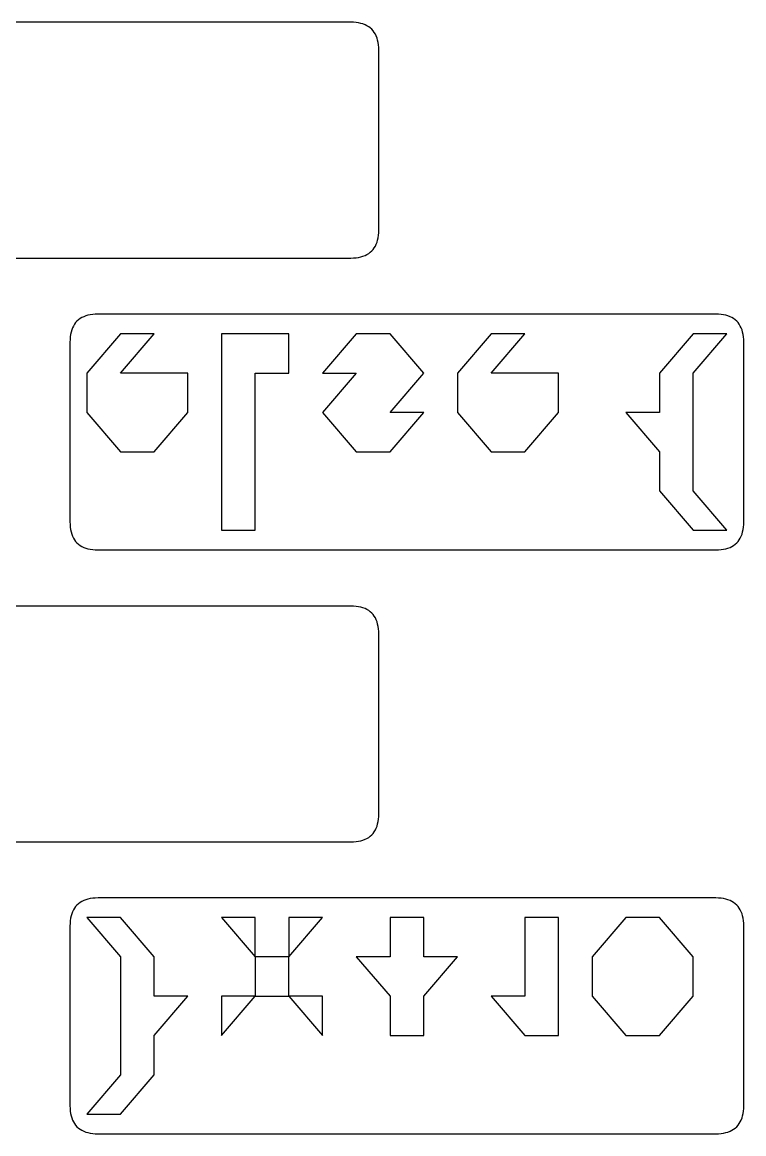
# Model space of a CAD drawing. Header units: metres. Extents: x 10 to 780, y 10 to 780.
# Drawn here: x 651.5 to 780, y 218 to 416 of the extents above; entities that cross this region are included whole.
import ezdxf

# ---------------------------------------------------------------- set-up
doc = ezdxf.new("R2010")
doc.units = ezdxf.units.M

msp = doc.modelspace()

# ---------------------------------------------------------------- linework, layer by layer
for p, q in [((710.0005, 416.0001), (600, 416)), ((710.4879, 415.98758), (710.0005, 416.0001)), ((710.9504, 415.95007), (710.4879, 415.98758)), ((711.3878, 415.88757), (710.9504, 415.95007)), ((711.8003, 415.80008), (711.3878, 415.88757)), ((712.18774, 415.68756), (711.8003, 415.80008)), ((712.55023, 415.55005), (712.18774, 415.68756)), ((712.8877, 415.38754), (712.55023, 415.55005)), ((713.2002, 415.20004), (712.8877, 415.38754)), ((713.4877, 414.98755), (713.2002, 415.20004)), ((713.7501, 414.75003), (713.4877, 414.98755)), ((713.9876, 414.48752), (713.7501, 414.75003)), ((714.2001, 414.2), (713.9876, 414.48752)), ((714.3876, 413.8875), (714.2001, 414.2)), ((714.55005, 413.55002), (714.3876, 413.8875)), ((714.68756, 413.1875), (714.55005, 413.55002)), ((714.80005, 412.8), (714.68756, 413.1875)), ((714.8875, 412.38748), (714.80005, 412.8)), ((714.95, 411.94998), (714.8875, 412.38748)), ((714.9875, 411.4875), (714.95, 411.94998)), ((715, 411), (714.9875, 411.4875)), ((714.99994, 379.00015), (715, 411)), ((714.94995, 378.0501), (714.9874, 378.51263)), ((714.9874, 378.51263), (714.99994, 379.00015)), ((714.3875, 376.11258), (714.55, 376.45007)), ((714.55, 376.45007), (714.6875, 376.8126)), ((714.6875, 376.8126), (714.8, 377.2001)), ((714.8, 377.2001), (714.88745, 377.6126)), ((714.88745, 377.6126), (714.94995, 378.0501)), ((711.8, 374.2), (712.1875, 374.31253)), ((712.1875, 374.31253), (712.55, 374.45004)), ((712.55, 374.45004), (712.8875, 374.61255)), ((712.8875, 374.61255), (713.2, 374.80005)), ((713.2, 374.80005), (713.4875, 375.01254)), ((713.4875, 375.01254), (713.75, 375.25006)), ((713.75, 375.25006), (713.9875, 375.51257)), ((713.9875, 375.51257), (714.2, 375.80008)), ((714.2, 375.80008), (714.3875, 376.11258)), ((600.0002, 374), (710, 374)), ((710, 374), (710.4875, 374.0125)), ((710.4875, 374.0125), (710.95, 374.05002)), ((710.95, 374.05002), (711.3875, 374.11252)), ((711.3875, 374.11252), (711.8, 374.2)), ((661.0127, 362.4876), (660.80023, 362.20013)), ((661.0127, 362.4876), (660.80023, 362.20013)), ((661.2502, 362.7501), (661.0127, 362.4876)), ((661.2502, 362.7501), (661.0127, 362.4876)), ((661.51263, 362.98758), (661.2502, 362.7501)), ((661.51263, 362.98758), (661.2502, 362.7501)), ((661.8001, 363.20007), (661.51263, 362.98758)), ((661.8001, 363.20007), (661.51263, 362.98758)), ((662.1126, 363.38757), (661.8001, 363.20007)), ((662.1126, 363.38757), (661.8001, 363.20007)), ((662.4501, 363.55005), (662.1126, 363.38757)), ((662.4501, 363.55005), (662.1126, 363.38757)), ((662.81256, 363.68753), (662.4501, 363.55005)), ((662.81256, 363.68753), (662.4501, 363.55005)), ((663.2001, 363.80002), (662.81256, 363.68753)), ((663.2001, 363.80002), (662.81256, 363.68753)), ((663.61255, 363.8875), (663.2001, 363.80002)), ((663.61255, 363.8875), (663.2001, 363.80002)), ((664.05005, 363.95), (663.61255, 363.8875)), ((664.05005, 363.95), (663.61255, 363.8875)), ((664.5125, 363.98752), (664.05005, 363.95)), ((664.5125, 363.98752), (664.05005, 363.95)), ((665, 364), (664.5125, 363.98752)), ((665, 364), (664.5125, 363.98752)), ((775, 364.00015), (665, 364)), ((775, 364.00015), (665, 364)), ((775.4875, 363.98764), (775, 364.00015)), ((775.4875, 363.98764), (775, 364.00015)), ((775.95, 363.95013), (775.4875, 363.98764)), ((775.95, 363.95013), (775.4875, 363.98764)), ((776.3875, 363.88763), (775.95, 363.95013)), ((776.3875, 363.88763), (775.95, 363.95013)), ((776.8, 363.8001), (776.3875, 363.88763)), ((776.8, 363.8001), (776.3875, 363.88763)), ((777.1875, 363.6876), (776.8, 363.8001)), ((777.1875, 363.6876), (776.8, 363.8001)), ((777.55, 363.55008), (777.1875, 363.6876)), ((777.55, 363.55008), (777.1875, 363.6876)), ((777.8875, 363.38757), (777.55, 363.55008)), ((777.8875, 363.38757), (777.55, 363.55008)), ((778.2, 363.20007), (777.8875, 363.38757)), ((778.2, 363.20007), (777.8875, 363.38757)), ((778.4875, 362.98758), (778.2, 363.20007)), ((778.4875, 362.98758), (778.2, 363.20007)), ((778.75, 362.75006), (778.4875, 362.98758)), ((778.75, 362.75006), (778.4875, 362.98758)), ((778.9875, 362.48755), (778.75, 362.75006)), ((778.9875, 362.48755), (778.75, 362.75006)), ((779.2, 362.20004), (778.9875, 362.48755)), ((779.2, 362.20004), (778.9875, 362.48755)), ((660.113, 360.3877), (660.05054, 359.95023)), ((660.113, 360.3877), (660.05054, 359.95023)), ((660.20044, 360.80017), (660.113, 360.3877)), ((660.20044, 360.80017), (660.113, 360.3877)), ((660.31287, 361.18765), (660.20044, 360.80017)), ((660.31287, 361.18765), (660.20044, 360.80017)), ((660.4503, 361.55014), (660.31287, 361.18765)), ((660.4503, 361.55014), (660.31287, 361.18765)), ((660.6128, 361.88763), (660.4503, 361.55014)), ((660.6128, 361.88763), (660.4503, 361.55014)), ((660.80023, 362.20013), (660.6128, 361.88763)), ((660.80023, 362.20013), (660.6128, 361.88763)), ((669, 360.5), (663, 353.5)), ((669, 353.5), (675, 360.5)), ((675, 360.5), (669, 360.5)), ((699, 360.5), (687, 360.5)), ((687, 360.5), (687, 325.5)), ((699, 353.5), (699, 360.5)), ((711, 360.5), (705, 353.5)), ((717, 360.5), (711, 360.5)), ((723, 353.5), (717, 360.5)), ((735, 360.5), (729, 353.5)), ((735, 353.5), (741, 360.5)), ((741, 360.5), (735, 360.5)), ((771, 360.5), (765, 353.5)), ((771, 353.5), (777, 360.5)), ((777, 360.5), (771, 360.5)), ((779.3875, 361.88754), (779.2, 362.20004)), ((779.3875, 361.88754), (779.2, 362.20004)), ((779.55, 361.55005), (779.3875, 361.88754)), ((779.55, 361.55005), (779.3875, 361.88754)), ((779.6875, 361.18753), (779.55, 361.55005)), ((779.6875, 361.18753), (779.55, 361.55005)), ((779.8, 360.80002), (779.6875, 361.18753)), ((779.8, 360.80002), (779.6875, 361.18753)), ((779.8875, 360.3875), (779.8, 360.80002)), ((779.8875, 360.3875), (779.8, 360.80002)), ((779.95, 359.95), (779.8875, 360.3875)), ((779.95, 359.95), (779.8875, 360.3875)), ((660.0007, 359.00024), (660, 327)), ((660.0007, 359.00024), (660, 327)), ((660.0131, 359.48773), (660.0007, 359.00024)), ((660.0131, 359.48773), (660.0007, 359.00024)), ((660.05054, 359.95023), (660.0131, 359.48773)), ((660.05054, 359.95023), (660.0131, 359.48773)), ((779.9875, 359.48752), (779.95, 359.95)), ((779.9875, 359.48752), (779.95, 359.95)), ((780, 359), (779.9875, 359.48752)), ((780, 359), (779.9875, 359.48752)), ((780.00024, 327), (780, 359)), ((780.00024, 327), (780, 359)), ((663, 353.5), (663, 346.5)), ((681, 353.5), (669, 353.5)), ((681, 346.5), (681, 353.5)), ((693, 325.5), (693, 353.5)), ((693, 353.5), (699, 353.5)), ((705, 353.5), (711, 353.5)), ((711, 353.5), (705, 346.5)), ((717, 346.5), (723, 353.5)), ((729, 353.5), (729, 346.5)), ((747, 353.5), (735, 353.5)), ((747, 346.5), (747, 353.5)), ((765, 353.5), (765, 346.5)), ((771, 332.5), (771, 353.5)), ((663, 346.5), (669, 339.5)), ((675, 339.5), (681, 346.5)), ((705, 346.5), (711, 339.5)), ((717, 339.5), (723, 346.5)), ((723, 346.5), (717, 346.5)), ((729, 346.5), (735, 339.5)), ((741, 339.5), (747, 346.5)), ((765, 346.5), (759, 346.5)), ((759, 346.5), (765, 339.5)), ((669, 339.5), (675, 339.5)), ((711, 339.5), (717, 339.5)), ((735, 339.5), (741, 339.5)), ((765, 339.5), (765, 332.5)), ((765, 332.5), (771, 325.5)), ((777, 325.5), (771, 332.5)), ((660, 327), (660.0125, 326.5125)), ((660, 327), (660.0125, 326.5125)), ((779.98773, 326.5125), (780.00024, 327)), ((779.98773, 326.5125), (780.00024, 327)), ((660.0125, 326.5125), (660.05, 326.05002)), ((660.0125, 326.5125), (660.05, 326.05002)), ((660.05, 326.05002), (660.1125, 325.61252)), ((660.05, 326.05002), (660.1125, 325.61252)), ((660.1125, 325.61252), (660.2, 325.2)), ((660.1125, 325.61252), (660.2, 325.2)), ((660.2, 325.2), (660.3125, 324.8125)), ((660.2, 325.2), (660.3125, 324.8125)), ((660.3125, 324.8125), (660.45, 324.45)), ((660.3125, 324.8125), (660.45, 324.45)), ((687, 325.5), (693, 325.5)), ((771, 325.5), (777, 325.5)), ((779.5501, 324.45), (779.6876, 324.8125)), ((779.5501, 324.45), (779.6876, 324.8125)), ((779.6876, 324.8125), (779.8002, 325.2)), ((779.6876, 324.8125), (779.8002, 325.2)), ((779.8002, 325.2), (779.8877, 325.61252)), ((779.8002, 325.2), (779.8877, 325.61252)), ((779.8877, 325.61252), (779.9502, 326.05002)), ((779.8877, 325.61252), (779.9502, 326.05002)), ((779.9502, 326.05002), (779.98773, 326.5125)), ((779.9502, 326.05002), (779.98773, 326.5125)), ((660.45, 324.45), (660.61255, 324.11252)), ((660.45, 324.45), (660.61255, 324.11252)), ((660.61255, 324.11252), (660.80005, 323.80002)), ((660.61255, 324.11252), (660.80005, 323.80002)), ((660.80005, 323.80002), (661.0126, 323.5125)), ((660.80005, 323.80002), (661.0126, 323.5125)), ((661.0126, 323.5125), (661.25006, 323.25003)), ((661.0126, 323.5125), (661.25006, 323.25003)), ((661.25006, 323.25003), (661.5126, 323.01254)), ((661.25006, 323.25003), (661.5126, 323.01254)), ((661.5126, 323.01254), (661.8001, 322.80005)), ((661.5126, 323.01254), (661.8001, 322.80005)), ((661.8001, 322.80005), (662.1126, 322.61255)), ((661.8001, 322.80005), (662.1126, 322.61255)), ((777.8875, 322.61252), (778.2, 322.80002)), ((777.8875, 322.61252), (778.2, 322.80002)), ((778.2, 322.80002), (778.48755, 323.0125)), ((778.2, 322.80002), (778.48755, 323.0125)), ((778.48755, 323.0125), (778.75006, 323.25)), ((778.48755, 323.0125), (778.75006, 323.25)), ((778.75006, 323.25), (778.98755, 323.5125)), ((778.75006, 323.25), (778.98755, 323.5125)), ((778.98755, 323.5125), (779.2001, 323.80002)), ((778.98755, 323.5125), (779.2001, 323.80002)), ((779.2001, 323.80002), (779.3876, 324.11252)), ((779.2001, 323.80002), (779.3876, 324.11252)), ((779.3876, 324.11252), (779.5501, 324.45)), ((779.3876, 324.11252), (779.5501, 324.45)), ((662.1126, 322.61255), (662.45013, 322.45007)), ((662.1126, 322.61255), (662.45013, 322.45007)), ((662.45013, 322.45007), (662.8126, 322.3126)), ((662.45013, 322.45007), (662.8126, 322.3126)), ((662.8126, 322.3126), (663.20013, 322.2001)), ((662.8126, 322.3126), (663.20013, 322.2001)), ((663.20013, 322.2001), (663.6127, 322.11264)), ((663.20013, 322.2001), (663.6127, 322.11264)), ((663.6127, 322.11264), (664.0502, 322.05017)), ((663.6127, 322.11264), (664.0502, 322.05017)), ((664.0502, 322.05017), (664.5127, 322.0127)), ((664.0502, 322.05017), (664.5127, 322.0127)), ((664.5127, 322.0127), (665.0002, 322.0002)), ((664.5127, 322.0127), (665.0002, 322.0002)), ((665.0002, 322.0002), (775, 322)), ((665.0002, 322.0002), (775, 322)), ((775, 322), (775.4875, 322.0125)), ((775, 322), (775.4875, 322.0125)), ((775.4875, 322.0125), (775.95, 322.05002)), ((775.4875, 322.0125), (775.95, 322.05002)), ((775.95, 322.05002), (776.3875, 322.11252)), ((775.95, 322.05002), (776.3875, 322.11252)), ((776.3875, 322.11252), (776.8, 322.2)), ((776.3875, 322.11252), (776.8, 322.2)), ((776.8, 322.2), (777.1875, 322.3125)), ((776.8, 322.2), (777.1875, 322.3125)), ((777.1875, 322.3125), (777.55, 322.45)), ((777.1875, 322.3125), (777.55, 322.45)), ((777.55, 322.45), (777.8875, 322.61252)), ((777.55, 322.45), (777.8875, 322.61252)), ((710.0005, 312), (600, 312)), ((710.4879, 311.9875), (710.0005, 312)), ((710.9504, 311.94998), (710.4879, 311.9875)), ((711.3878, 311.88748), (710.9504, 311.94998)), ((711.8003, 311.8), (711.3878, 311.88748)), ((712.18774, 311.6875), (711.8003, 311.8)), ((712.55023, 311.55), (712.18774, 311.6875)), ((712.8877, 311.38748), (712.55023, 311.55)), ((713.2002, 311.19998), (712.8877, 311.38748)), ((713.4877, 310.9875), (713.2002, 311.19998)), ((713.7501, 310.75), (713.4877, 310.9875)), ((713.9876, 310.4875), (713.7501, 310.75)), ((714.2001, 310.19998), (713.9876, 310.4875)), ((714.3876, 309.88748), (714.2001, 310.19998)), ((714.55005, 309.55), (714.3876, 309.88748)), ((714.68756, 309.1875), (714.55005, 309.55)), ((714.80005, 308.8), (714.68756, 309.1875)), ((714.8875, 308.38748), (714.80005, 308.8)), ((714.95, 307.94998), (714.8875, 308.38748)), ((714.9875, 307.4875), (714.95, 307.94998)), ((715, 307), (714.9875, 307.4875)), ((714.99994, 275.00006), (715, 307)), ((714.8, 273.20004), (714.88745, 273.61255)), ((714.88745, 273.61255), (714.94995, 274.05005)), ((714.94995, 274.05005), (714.9874, 274.51254)), ((714.9874, 274.51254), (714.99994, 275.00006)), ((713.75, 271.25), (713.9875, 271.5125)), ((713.9875, 271.5125), (714.2, 271.80002)), ((714.2, 271.80002), (714.3875, 272.11252)), ((714.3875, 272.11252), (714.55, 272.45)), ((714.55, 272.45), (714.6875, 272.81253)), ((714.6875, 272.81253), (714.8, 273.20004)), ((600.0002, 270.0001), (710, 270)), ((710, 270), (710.4875, 270.0125)), ((710.4875, 270.0125), (710.95, 270.05002)), ((710.95, 270.05002), (711.3875, 270.11252)), ((711.3875, 270.11252), (711.8, 270.2)), ((711.8, 270.2), (712.1875, 270.3125)), ((712.1875, 270.3125), (712.55, 270.45)), ((712.55, 270.45), (712.8875, 270.61252)), ((712.8875, 270.61252), (713.2, 270.80002)), ((713.2, 270.80002), (713.4875, 271.0125)), ((713.4875, 271.0125), (713.75, 271.25)), ((662.1126, 259.38748), (661.8001, 259.19998)), ((662.1126, 259.38748), (661.8001, 259.19998)), ((662.4501, 259.55), (662.1126, 259.38748)), ((662.4501, 259.55), (662.1126, 259.38748)), ((662.81256, 259.6875), (662.4501, 259.55)), ((662.81256, 259.6875), (662.4501, 259.55)), ((663.2001, 259.8), (662.81256, 259.6875)), ((663.2001, 259.8), (662.81256, 259.6875)), ((663.61255, 259.88748), (663.2001, 259.8)), ((663.61255, 259.88748), (663.2001, 259.8)), ((664.05005, 259.94998), (663.61255, 259.88748)), ((664.05005, 259.94998), (663.61255, 259.88748)), ((664.5125, 259.9875), (664.05005, 259.94998)), ((664.5125, 259.9875), (664.05005, 259.94998)), ((665, 260), (664.5125, 259.9875)), ((665, 260), (664.5125, 259.9875)), ((775, 260.00012), (665, 260)), ((775, 260.00012), (665, 260)), ((775.4875, 259.9876), (775, 260.00012)), ((775.4875, 259.9876), (775, 260.00012)), ((775.95, 259.9501), (775.4875, 259.9876)), ((775.95, 259.9501), (775.4875, 259.9876)), ((776.3875, 259.8876), (775.95, 259.9501)), ((776.3875, 259.8876), (775.95, 259.9501)), ((776.8, 259.80008), (776.3875, 259.8876)), ((776.8, 259.80008), (776.3875, 259.8876)), ((777.1875, 259.68756), (776.8, 259.80008)), ((777.1875, 259.68756), (776.8, 259.80008)), ((777.55, 259.55005), (777.1875, 259.68756)), ((777.55, 259.55005), (777.1875, 259.68756)), ((777.8875, 259.38754), (777.55, 259.55005)), ((777.8875, 259.38754), (777.55, 259.55005)), ((778.2, 259.20004), (777.8875, 259.38754)), ((778.2, 259.20004), (777.8875, 259.38754)), ((660.4503, 257.55002), (660.31287, 257.18753)), ((660.4503, 257.55002), (660.31287, 257.18753)), ((660.6128, 257.8875), (660.4503, 257.55002)), ((660.6128, 257.8875), (660.4503, 257.55002)), ((660.80023, 258.2), (660.6128, 257.8875)), ((660.80023, 258.2), (660.6128, 257.8875)), ((661.0127, 258.48752), (660.80023, 258.2)), ((661.0127, 258.48752), (660.80023, 258.2)), ((661.2502, 258.75), (661.0127, 258.48752)), ((661.2502, 258.75), (661.0127, 258.48752)), ((661.51263, 258.9875), (661.2502, 258.75)), ((661.51263, 258.9875), (661.2502, 258.75)), ((661.8001, 259.19998), (661.51263, 258.9875)), ((661.8001, 259.19998), (661.51263, 258.9875)), ((778.4875, 258.98755), (778.2, 259.20004)), ((778.4875, 258.98755), (778.2, 259.20004)), ((778.75, 258.75003), (778.4875, 258.98755)), ((778.75, 258.75003), (778.4875, 258.98755)), ((778.9875, 258.48752), (778.75, 258.75003)), ((778.9875, 258.48752), (778.75, 258.75003)), ((779.2, 258.2), (778.9875, 258.48752)), ((779.2, 258.2), (778.9875, 258.48752)), ((779.3875, 257.8875), (779.2, 258.2)), ((779.3875, 257.8875), (779.2, 258.2)), ((779.55, 257.55002), (779.3875, 257.8875)), ((779.55, 257.55002), (779.3875, 257.8875)), ((779.6875, 257.18753), (779.55, 257.55002)), ((779.6875, 257.18753), (779.55, 257.55002)), ((660.0131, 255.48755), (660.0007, 255.00005)), ((660.0131, 255.48755), (660.0007, 255.00005)), ((660.05054, 255.95004), (660.0131, 255.48755)), ((660.05054, 255.95004), (660.0131, 255.48755)), ((660.113, 256.38754), (660.05054, 255.95004)), ((660.113, 256.38754), (660.05054, 255.95004)), ((660.20044, 256.80005), (660.113, 256.38754)), ((660.20044, 256.80005), (660.113, 256.38754)), ((660.31287, 257.18753), (660.20044, 256.80005)), ((660.31287, 257.18753), (660.20044, 256.80005)), ((669, 256.5), (663, 256.5)), ((663, 256.5), (669, 249.5)), ((675, 249.5), (669, 256.5)), ((693, 256.5), (687, 256.5)), ((687, 256.5), (693, 249.5)), ((693, 249.5), (693, 256.5)), ((699, 249.5), (705, 256.5)), ((705, 256.5), (699, 256.5)), ((699, 256.5), (699, 249.5)), ((723, 256.5), (717, 256.5)), ((717, 256.5), (717, 249.5)), ((723, 249.5), (723, 256.5)), ((747, 256.5), (741, 256.5)), ((741, 256.5), (741, 242.5)), ((747, 235.5), (747, 256.5)), ((759, 256.5), (753, 249.5)), ((765, 256.5), (759, 256.5)), ((771, 249.5), (765, 256.5)), ((779.8, 256.80002), (779.6875, 257.18753)), ((779.8, 256.80002), (779.6875, 257.18753)), ((779.8875, 256.3875), (779.8, 256.80002)), ((779.8875, 256.3875), (779.8, 256.80002)), ((779.95, 255.95), (779.8875, 256.3875)), ((779.95, 255.95), (779.8875, 256.3875)), ((779.9875, 255.4875), (779.95, 255.95)), ((779.9875, 255.4875), (779.95, 255.95)), ((780, 255), (779.9875, 255.4875)), ((780, 255), (779.9875, 255.4875)), ((660.0007, 255.00005), (660, 223)), ((660.0007, 255.00005), (660, 223)), ((780.00024, 223.00006), (780, 255)), ((780.00024, 223.00006), (780, 255)), ((669, 249.5), (669, 228.5)), ((675, 242.5), (675, 249.5)), ((699, 249.5), (693, 249.5)), ((693, 249.5), (693, 242.5)), ((699, 242.5), (699, 249.5)), ((717, 249.5), (711, 249.5)), ((711, 249.5), (717, 242.5)), ((723, 242.5), (729, 249.5)), ((729, 249.5), (723, 249.5)), ((753, 249.5), (753, 242.5)), ((771, 242.5), (771, 249.5)), ((675, 235.5), (681, 242.5)), ((681, 242.5), (675, 242.5)), ((687, 235.5), (693, 242.5)), ((693, 242.5), (687, 242.5)), ((687, 242.5), (687, 235.5)), ((693, 242.5), (699, 242.5)), ((699, 242.5), (705, 235.5)), ((705, 242.5), (699, 242.5)), ((705, 235.5), (705, 242.5)), ((717, 242.5), (717, 235.5)), ((723, 235.5), (723, 242.5)), ((741, 242.5), (735, 242.5)), ((735, 242.5), (741, 235.5)), ((753, 242.5), (759, 235.5)), ((765, 235.5), (771, 242.5)), ((675, 228.5), (675, 235.5)), ((717, 235.5), (723, 235.5)), ((741, 235.5), (747, 235.5)), ((759, 235.5), (765, 235.5)), ((669, 228.5), (663, 221.5)), ((669, 221.5), (675, 228.5)), ((660, 223), (660.0125, 222.5125)), ((660, 223), (660.0125, 222.5125)), ((660.0125, 222.5125), (660.05, 222.05)), ((660.0125, 222.5125), (660.05, 222.05)), ((660.05, 222.05), (660.1125, 221.6125)), ((660.05, 222.05), (660.1125, 221.6125)), ((779.8877, 221.61255), (779.9502, 222.05005)), ((779.8877, 221.61255), (779.9502, 222.05005)), ((779.9502, 222.05005), (779.98773, 222.51256)), ((779.9502, 222.05005), (779.98773, 222.51256)), ((779.98773, 222.51256), (780.00024, 223.00006)), ((779.98773, 222.51256), (780.00024, 223.00006)), ((660.1125, 221.6125), (660.2, 221.2)), ((660.1125, 221.6125), (660.2, 221.2)), ((660.2, 221.2), (660.3125, 220.8125)), ((660.2, 221.2), (660.3125, 220.8125)), ((660.3125, 220.8125), (660.45, 220.45)), ((660.3125, 220.8125), (660.45, 220.45)), ((660.45, 220.45), (660.61255, 220.1125)), ((660.45, 220.45), (660.61255, 220.1125)), ((660.61255, 220.1125), (660.80005, 219.8)), ((660.61255, 220.1125), (660.80005, 219.8)), ((660.80005, 219.8), (661.0126, 219.51251)), ((660.80005, 219.8), (661.0126, 219.51251)), ((663, 221.5), (669, 221.5)), ((778.98755, 219.51253), (779.2001, 219.80003)), ((778.98755, 219.51253), (779.2001, 219.80003)), ((779.2001, 219.80003), (779.3876, 220.11253)), ((779.2001, 219.80003), (779.3876, 220.11253)), ((779.3876, 220.11253), (779.5501, 220.45004)), ((779.3876, 220.11253), (779.5501, 220.45004)), ((779.5501, 220.45004), (779.6876, 220.81255)), ((779.5501, 220.45004), (779.6876, 220.81255)), ((779.6876, 220.81255), (779.8002, 221.20004)), ((779.6876, 220.81255), (779.8002, 221.20004)), ((779.8002, 221.20004), (779.8877, 221.61255)), ((779.8002, 221.20004), (779.8877, 221.61255)), ((661.0126, 219.51251), (661.25006, 219.25002)), ((661.0126, 219.51251), (661.25006, 219.25002)), ((661.25006, 219.25002), (661.5126, 219.01251)), ((661.25006, 219.25002), (661.5126, 219.01251)), ((661.5126, 219.01251), (661.8001, 218.80002)), ((661.5126, 219.01251), (661.8001, 218.80002)), ((661.8001, 218.80002), (662.1126, 218.61252)), ((661.8001, 218.80002), (662.1126, 218.61252)), ((662.1126, 218.61252), (662.45013, 218.45003)), ((662.1126, 218.61252), (662.45013, 218.45003)), ((662.45013, 218.45003), (662.8126, 218.31253)), ((662.45013, 218.45003), (662.8126, 218.31253)), ((662.8126, 218.31253), (663.20013, 218.20003)), ((662.8126, 218.31253), (663.20013, 218.20003)), ((663.20013, 218.20003), (663.6127, 218.11253)), ((663.20013, 218.20003), (663.6127, 218.11253)), ((663.6127, 218.11253), (664.0502, 218.05003)), ((663.6127, 218.11253), (664.0502, 218.05003)), ((664.0502, 218.05003), (664.5127, 218.01254)), ((664.0502, 218.05003), (664.5127, 218.01254)), ((664.5127, 218.01254), (665.0002, 218.00005)), ((664.5127, 218.01254), (665.0002, 218.00005)), ((665.0002, 218.00005), (775, 218)), ((665.0002, 218.00005), (775, 218)), ((775, 218), (775.4875, 218.0125)), ((775, 218), (775.4875, 218.0125)), ((775.4875, 218.0125), (775.95, 218.05)), ((775.4875, 218.0125), (775.95, 218.05)), ((775.95, 218.05), (776.3875, 218.1125)), ((775.95, 218.05), (776.3875, 218.1125)), ((776.3875, 218.1125), (776.8, 218.20001)), ((776.3875, 218.1125), (776.8, 218.20001)), ((776.8, 218.20001), (777.1875, 218.31252)), ((776.8, 218.20001), (777.1875, 218.31252)), ((777.1875, 218.31252), (777.55, 218.45001)), ((777.1875, 218.31252), (777.55, 218.45001)), ((777.55, 218.45001), (777.8875, 218.61252)), ((777.55, 218.45001), (777.8875, 218.61252)), ((777.8875, 218.61252), (778.2, 218.80002)), ((777.8875, 218.61252), (778.2, 218.80002)), ((778.2, 218.80002), (778.48755, 219.01253)), ((778.2, 218.80002), (778.48755, 219.01253)), ((778.48755, 219.01253), (778.75006, 219.25003)), ((778.48755, 219.01253), (778.75006, 219.25003)), ((778.75006, 219.25003), (778.98755, 219.51253)), ((778.75006, 219.25003), (778.98755, 219.51253))]:
    msp.add_line(p, q)

doc.saveas('drawing.dxf')
